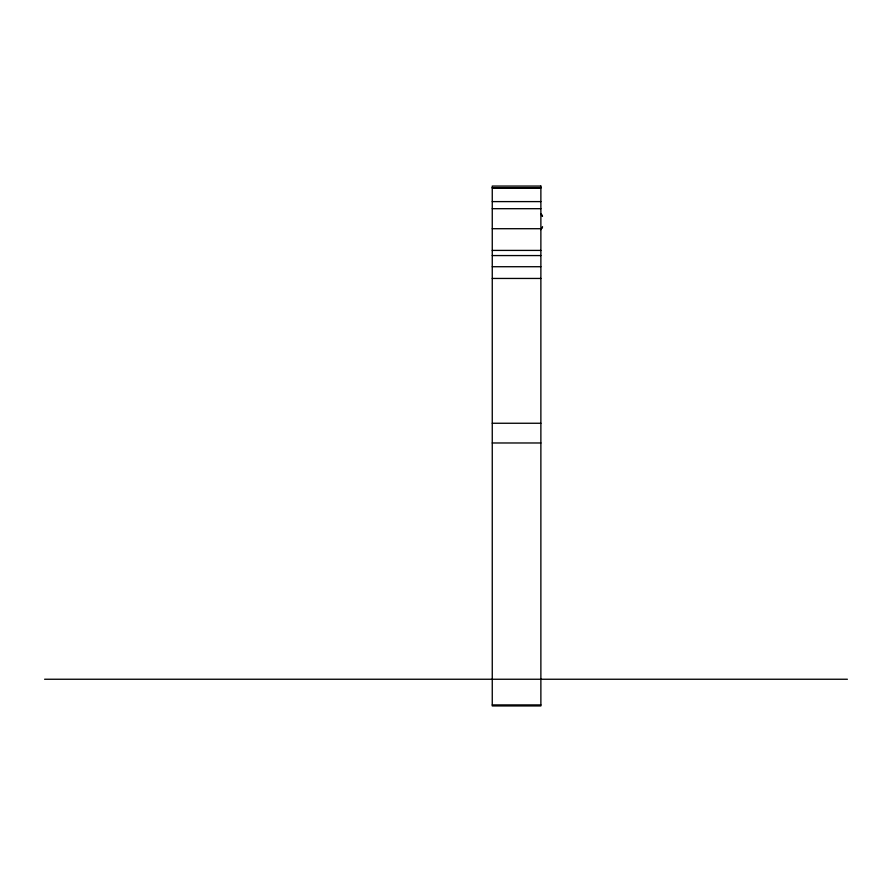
<?xml version="1.0" encoding="UTF-8"?>
<svg xmlns="http://www.w3.org/2000/svg" width="892" height="892" viewBox="0 0 892 892"><rect width="100%" height="100%" fill="white"/><g stroke="black" fill="none" stroke-linecap="round" stroke-linejoin="round"><path stroke-width="1.34" d="M541.812 228.207L542.559 226.836L540.875 229.668M492.261 187.655L540.875 187.655M492.261 188.011L540.875 188.011M492.261 201.603L540.875 201.603M492.261 208.695L540.875 208.695M492.261 228.709L540.875 228.709M492.261 250.407L540.875 250.407M492.261 255.569L540.875 255.569M492.261 266.719L540.875 266.719M492.261 278.449L540.875 278.449M492.261 423.254L540.875 423.254M492.261 442.978L540.875 442.978M44.6 679.247L847.4 679.247M492.261 704.914L540.875 704.914M540.875 186.06L492.261 186.06L492.261 705.94L540.875 705.94L540.875 186.06M541.745 215.061L540.875 214.024L542.526 216.232L541.745 215.061"/></g></svg>
